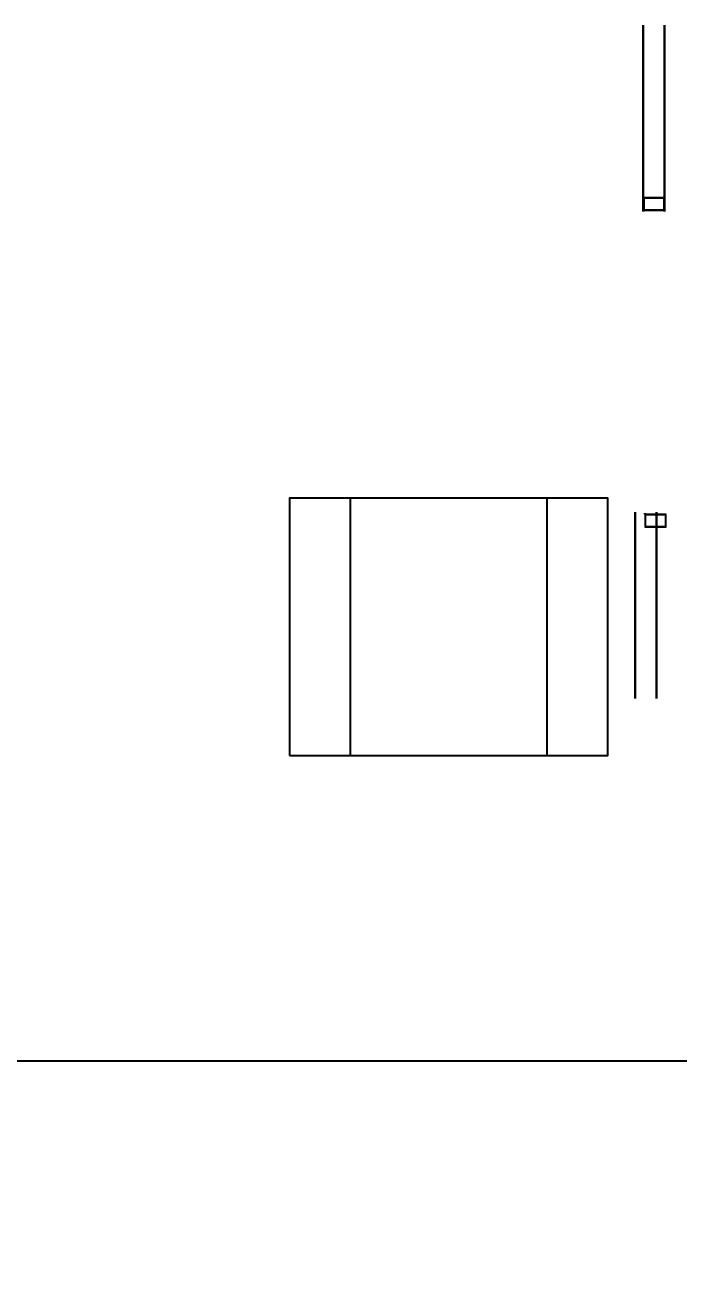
# Model space of a CAD drawing. Extents: x 539033 to 804858, y 468425 to 1263560.
# Drawn here: x 749046 to 750570, y 501921 to 504841 of the extents above; entities that cross this region are included whole.
import ezdxf

# ---------------------------------------------------------------- set-up
doc = ezdxf.new("R2010")
doc.units = 0
doc.header["$LTSCALE"] = 1000
doc.header["$MEASUREMENT"] = 0
doc.linetypes.add('0', pattern=[0, 0])
doc.linetypes.add('ACAD_ISO02W100', pattern=[15, 12, -3])
doc.layers.get('0').update_dxf_attribs({"linetype": 'CONTINUOUS'})
doc.layers.get('Defpoints').update_dxf_attribs({"linetype": 'CONTINUOUS'})
doc.layers.add('5剖面线层', color=2, linetype='CONTINUOUS')
doc.layers.add('粗实线', color=7, linetype='0', lineweight=30)
doc.layers.add('虚线', color=6, linetype='ACAD_ISO02W100', lineweight=18)
doc.styles.get("Standard").update_dxf_attribs({"font": 'txt.shx', "width": 0.7, "height": 500, "bigfont": 'hzdx.shx'})
doc.dimstyles.new('ISO-25', dxfattribs={"dimtxt": 800, "dimasz": 100, "dimexe": 1.25, "dimexo": 0.625, "dimtad": 1, "dimdec": 0, "dimtxsty": 'Standard', "dimcen": 2.5, "dimclrd": 3, "dimclre": 3, "dimclrt": 3, "dimadec": 0, "dimazin": 0, "dimtfac": 1, "dimtdec": 0, "dimtmove": 0, "dimatfit": 3, "dimfxl": 1.25, "dimarcsym": 0})

# ---------------------------------------------------------------- blocks, each defined once
blk = doc.blocks.new('_FZHK')
blk.add_lwpolyline([(-0.5, -0.5), (0.5, -0.5), (0.5, 0.5), (-0.5, 0.5)], close=True)
blk = doc.blocks.new('A$C6194237F')
at = {"layer": '虚线', "color": 2, "ltscale": 100}
for points in [[(0, 0), (50, 0), (50, 30), (0, 30)], [(2, 2), (48, 2), (48, 28), (2, 28)]]:
    blk.add_lwpolyline(points, close=True, dxfattribs=at)
blk = doc.blocks.new('*D422')
at = {"layer": '5剖面线层', "color": 3, "linetype": 'Continuous', "lineweight": -2, "ltscale": 100, "transparency": 16777216}
for p, q in [((750626.1, 502428.1), (748955.9, 502428.1)), ((748957.1, 502328.1), (748957.1, 499528.1)), ((750626.1, 499428.1), (748955.9, 499428.1))]:
    blk.add_line(p, q, dxfattribs=at)
at = {"layer": '5剖面线层', "color": 3, "lineweight": 25, "ltscale": 100, "transparency": 16777216}
for points in [[(748973.8, 502328.1), (748940.5, 502328.1), (748957.1, 502428.1)], [(748940.5, 499528.1), (748973.8, 499528.1), (748957.1, 499428.1)]]:
    blk.add_solid(points, dxfattribs=at)
at = {"layer": 'Defpoints', "color": 0, "lineweight": 25, "ltscale": 100, "transparency": 16777216}
for p in [(750626.7, 502428.1), (748957.1, 499428.1), (750626.7, 499428.1)]:
    blk.add_point(p, dxfattribs=at)
at = {"layer": '5剖面线层', "color": 3, "lineweight": 25, "ltscale": 100, "transparency": 16777216, "insert": (748706.5, 500928.1), "char_height": 500, "attachment_point": 5, "rotation": 90}
blk.add_mtext('3000', dxfattribs=at)

msp = doc.modelspace()

# ---------------------------------------------------------------- linework, layer by layer
at = {"layer": '粗实线', "color": 253, "ltscale": 100}
for p, q in [((750486, 504406.5), (750486, 504840.8)), ((750536, 504406.5), (750536, 504840.8)), ((750486.4, 504409), (750486.4, 504406.5)), ((750467.2, 503706.5), (750467.2, 503272.3)), ((750517.6, 503706.5), (750517.6, 503272.3)), ((750489.9, 503701.5), (750489.9, 503704))]:
    msp.add_line(p, q, dxfattribs=at)

# ---------------------------------------------------------------- block references
at = {"layer": '5剖面线层', "xscale": 600, "yscale": 600, "zscale": 600}
for p in [(749962.2, 503439.3), (749962.2, 503439.3), (750103.9, 503439.3), (750103.9, 503439.3)]:
    msp.add_blockref('_FZHK', p, dxfattribs=at)
at = {"layer": '粗实线', "color": 253, "ltscale": 100, "rotation": 180}
msp.add_blockref('A$C6194237F', (750536.4, 504439), dxfattribs=at)
at = {"layer": '粗实线', "color": 253, "ltscale": 100}
msp.add_blockref('A$C6194237F', (750489.9, 503671.5), dxfattribs=at)

# ---------------------------------------------------------------- dimensions: what is measured, and where the dimension line sits
at = {"layer": '5剖面线层', "color": 6, "lineweight": 25, "ltscale": 100}
dim = msp.add_linear_dim(base=(748957.1, 499428.1), p1=(750626.7, 502428.1), p2=(750626.7, 499428.1), angle=90, dimstyle='ISO-25', override={"dimfxl": 250}, dxfattribs=at)
dim.commit()
dim.dimension.update_dxf_attribs({"geometry": '*D422', "text_midpoint": (748706.5, 500928.1)})

doc.saveas('drawing.dxf')
